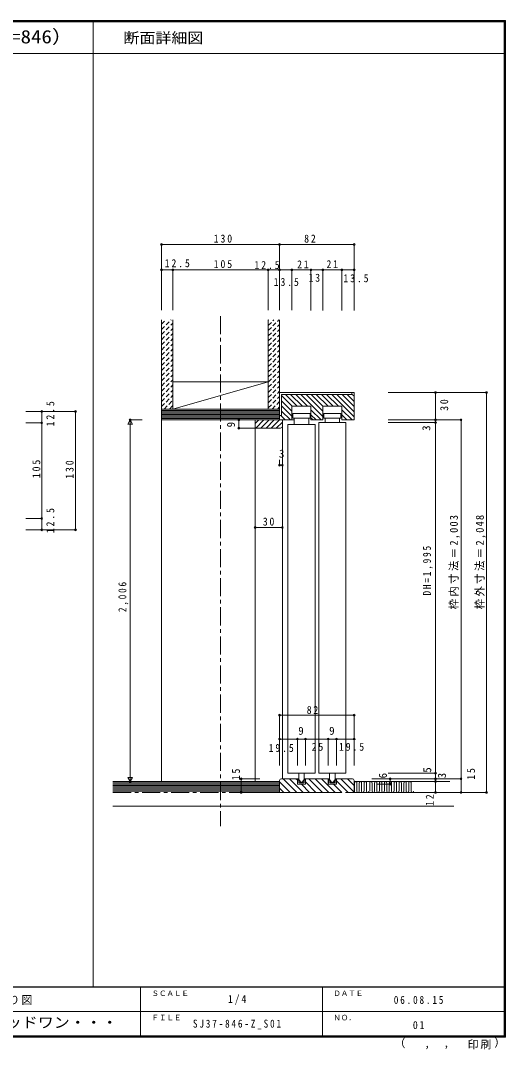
# Model space of a CAD drawing. Units: millimetres at full size, sheet at 1:4. Extents: x -800 to 760, y -574 to 557.
# Drawn here: x 227 to 760, y -574 to 557 of the extents above; entities that cross this region are included whole.
import ezdxf
from ezdxf.enums import TextEntityAlignment as Align

# ---------------------------------------------------------------- set-up
doc = ezdxf.new("R2010")
doc.units = ezdxf.units.MM
doc.header["$LTSCALE"] = 4
doc.header["$PDMODE"] = 32
doc.header["$PDSIZE"] = 2
doc.linetypes.add('CHAIN1', pattern=[8, 5, -1, 1, -1])
doc.linetypes.add('DASHED1', pattern=[1.8, 1.2, -0.6])
for name, color, linetype, lineweight in [('0-3_仕上', 7, 'Continuous', 9), ('0-A_文字', 3, 'Continuous', 9), ('0-B_寸法', 3, 'Continuous', 9), ('F-0_F-0ﾚｲﾔ', 6, 'Continuous', 9), ('F-1_F-1ﾚｲﾔ', 6, 'Continuous', 9)]:
    doc.layers.add(name, color=color, linetype=linetype, lineweight=lineweight)
doc.layers.add('F-A_F-Aﾚｲﾔ', color=7, linetype='Continuous')
doc.styles.add('ＭＳ ゴシック', font='')
doc.styles.get('ＭＳ ゴシック').set_extended_font_data('MS Gothic')

msp = doc.modelspace()

# ---------------------------------------------------------------- linework, layer by layer
at = {"layer": '0-3_仕上'}
for p, q in [((306.298, 556.667), (306.298, -505.333)), ((-800, 520.333), (760, 520.333))]:
    msp.add_line(p, q, dxfattribs=at)
at = {"layer": '0-A_文字'}
for p, q in [((381.567, 310.524), (511.567, 310.524)), ((381.567, 310.524), (381.567, 282.524)), ((511.567, 310.524), (511.567, 282.524)), ((511.567, 310.524), (593.567, 310.524)), ((593.567, 310.524), (593.567, 282.524)), ((381.567, 282.524), (394.067, 282.524)), ((381.567, 282.524), (381.567, 238.171)), ((394.067, 282.524), (394.067, 238.171)), ((394.067, 282.524), (499.067, 282.524)), ((499.067, 282.524), (499.067, 238.171)), ((499.067, 282.524), (511.567, 282.524)), ((511.567, 282.524), (511.567, 238.171)), ((511.567, 282.524), (525.067, 282.524)), ((525.067, 282.524), (525.067, 238.171)), ((525.067, 282.524), (546.067, 282.524)), ((546.067, 282.524), (546.067, 237.973)), ((546.067, 282.524), (559.067, 282.524)), ((559.067, 282.524), (559.067, 237.973)), ((559.067, 282.524), (580.067, 282.524)), ((580.067, 282.524), (580.067, 237.973)), ((580.067, 282.524), (593.567, 282.524)), ((593.567, 282.524), (593.567, 237.973)), ((683.119, 147.696), (683.119, -271.749)), ((249.785, 126.883), (232.238, 126.883)), ((249.785, 126.883), (249.785, 114.383)), ((286.989, 126.883), (249.785, 126.883)), ((286.989, -3.117), (286.989, 126.883)), ((249.785, 114.383), (232.238, 114.383)), ((347.198, 117.696), (347.198, -279.749)), ((347.198, 117.696), (360.405, 117.696)), ((683.119, 117.696), (631.12, 117.696)), ((683.119, 114.696), (631.12, 114.696)), ((711.119, 117.696), (683.119, 117.696)), ((511.567, 68.028), (511.567, 73.811)), ((514.567, 68.028), (511.567, 68.028)), ((514.567, 68.028), (514.567, 73.811)), ((484.567, -0.562), (484.567, 12.995)), ((514.567, -0.562), (514.567, 12.995)), ((286.989, -3.117), (249.785, -3.117)), ((514.567, -0.562), (484.567, -0.562)), ((511.567, -206.853), (511.567, -233.035)), ((511.567, -206.853), (593.567, -206.853)), ((593.567, -206.853), (593.567, -233.035)), ((511.567, -233.035), (540.067, -233.035)), ((511.567, -233.035), (511.567, -262.127)), ((531.067, -233.035), (531.067, -262.127)), ((540.067, -233.035), (540.067, -262.127)), ((540.067, -233.035), (593.567, -233.035)), ((565.067, -233.035), (565.067, -262.127)), ((574.067, -233.035), (574.067, -262.127)), ((593.567, -233.035), (593.567, -262.127)), ((683.119, -270.749), (631.12, -270.749)), ((347.198, -279.749), (360.405, -279.749))]:
    msp.add_line(p, q, dxfattribs=at)
at = {"layer": '0-A_文字', "color": 7}
for p, q in [((381.567, 227.666), (381.567, 117.696)), ((394.067, 227.666), (394.067, 129.696)), ((499.067, 227.666), (499.067, 129.696)), ((511.567, 117.696), (511.567, 227.666)), ((394.067, 159.696), (499.067, 159.696)), ((394.067, 129.696), (499.067, 159.696)), ((593.567, 147.696), (511.567, 147.696)), ((591.067, 145.696), (591.067, 147.696)), ((593.567, 117.696), (593.567, 147.696)), ((513.567, 145.696), (513.567, 122.696)), ((591.067, 145.696), (513.567, 145.696)), ((525.341, 132.696), (513.567, 144.47)), ((525.067, 127.313), (513.567, 138.813)), ((530.998, 132.696), (517.998, 145.696)), ((536.654, 132.696), (523.654, 145.696)), ((542.311, 132.696), (529.311, 145.696)), ((559.067, 121.598), (534.968, 145.696)), ((559.067, 127.255), (540.625, 145.696)), ((559.282, 132.696), (546.282, 145.696)), ((564.939, 132.696), (551.939, 145.696)), ((570.596, 132.696), (557.596, 145.696)), ((576.252, 132.696), (563.252, 145.696)), ((593.567, 121.039), (568.909, 145.696)), ((593.567, 126.696), (574.566, 145.696)), ((593.567, 132.353), (580.223, 145.696)), ((593.567, 138.009), (585.88, 145.696)), ((593.567, 143.666), (591.067, 146.166)), ((381.567, 129.696), (511.567, 129.696)), ((381.567, 128.196), (511.567, 128.196)), ((381.567, 126.696), (511.567, 126.696)), ((381.567, 125.196), (511.567, 125.196)), ((525.067, 121.657), (513.567, 133.157)), ((523.37, 117.696), (513.567, 127.5)), ((545.067, 124.696), (526.067, 124.696)), ((526.067, 119.696), (526.067, 124.696)), ((545.067, 119.696), (545.067, 124.696)), ((546.067, 117.696), (546.067, 132.696)), ((557.311, 117.696), (546.067, 128.941)), ((559.067, 117.696), (559.067, 132.696)), ((559.067, 132.696), (580.067, 132.696)), ((579.067, 124.696), (560.067, 124.696)), ((560.067, 119.696), (560.067, 124.696)), ((579.067, 119.696), (579.067, 124.696)), ((580.067, 117.696), (580.067, 132.696)), ((591.252, 117.696), (580.067, 128.882)), ((381.567, 123.696), (511.567, 123.696)), ((381.567, 122.196), (511.567, 122.196)), ((381.567, 120.696), (511.567, 120.696)), ((381.567, 119.196), (511.567, 119.196)), ((518.567, 117.696), (381.567, 117.696)), ((381.567, 117.696), (381.567, -279.749)), ((466.649, 117.696), (466.649, 108.696)), ((484.567, -279.749), (484.567, 117.696)), ((484.567, 113.646), (488.616, 117.696)), ((485.273, 108.696), (494.273, 117.696)), ((490.93, 108.696), (499.93, 117.696)), ((496.587, 108.696), (505.587, 117.696)), ((502.244, 108.696), (511.244, 117.696)), ((507.901, 108.696), (514.567, 115.362)), ((511.567, 122.696), (513.567, 122.696)), ((512.057, 117.696), (511.567, 118.186)), ((517.713, 117.696), (512.713, 122.696)), ((514.567, -276.749), (514.567, 117.696)), ((527.567, 117.696), (518.567, 117.696)), ((545.067, 119.696), (526.067, 119.696)), ((527.567, 119.696), (527.567, 112.696)), ((543.567, 119.696), (543.567, 112.696)), ((551.654, 117.696), (546.067, 123.284)), ((548.311, 117.696), (546.067, 119.941)), ((546.067, 117.696), (559.067, 117.696)), ((579.067, 119.696), (560.067, 119.696)), ((561.567, 119.696), (561.567, 114.696)), ((577.567, 119.696), (577.567, 114.696)), ((579.939, 117.696), (593.567, 117.696)), ((585.596, 117.696), (580.067, 123.225)), ((584.567, 114.696), (584.567, -270.749)), ((466.649, 108.696), (512.567, 108.696)), ((550.567, 112.696), (520.567, 112.696)), ((520.567, 112.696), (520.567, -270.749)), ((550.567, 112.696), (550.567, -270.749)), ((550.567, -270.749), (520.567, -270.749)), ((532.567, -270.749), (532.567, -277.649)), ((538.567, -270.749), (538.567, -277.649)), ((584.567, -270.749), (554.567, -270.749)), ((566.567, -270.749), (566.567, -277.649)), ((572.567, -270.749), (572.567, -277.649)), ((328.18, -279.749), (511.567, -279.749)), ((328.18, -281.249), (511.567, -281.249)), ((469.338, -291.749), (469.338, -276.749)), ((469.338, -276.749), (489.702, -276.749)), ((511.567, -278.749), (511.567, -291.749)), ((523.287, -291.749), (511.567, -280.029)), ((513.567, -276.749), (531.067, -276.749)), ((530.358, -291.749), (515.358, -276.749)), ((537.429, -291.749), (522.429, -276.749)), ((531.067, -278.316), (529.5, -276.749)), ((531.067, -276.749), (531.067, -282.749)), ((531.124, -281.249), (531.567, -281.249)), ((531.124, -281.249), (531.325, -282.759)), ((531.567, -276.749), (531.279, -276.749)), ((532.816, -278.249), (531.567, -276.749)), ((531.567, -278.389), (531.567, -281.249)), ((534.798, -280.328), (532.567, -277.649)), ((532.816, -278.249), (533.067, -278.249)), ((533.067, -278.249), (533.067, -281.249)), ((538.067, -281.249), (533.067, -281.249)), ((536.335, -280.328), (538.567, -277.649)), ((538.067, -278.249), (538.067, -281.249)), ((538.317, -278.249), (538.067, -278.249)), ((538.317, -278.249), (539.567, -276.749)), ((539.567, -276.749), (539.854, -276.749)), ((539.567, -278.389), (539.567, -281.249)), ((540.009, -281.249), (539.567, -281.249)), ((540.009, -281.249), (539.808, -282.759)), ((540.067, -276.749), (540.067, -282.749)), ((564.781, -276.749), (540.067, -276.749)), ((551.571, -291.749), (540.067, -280.245)), ((558.642, -291.749), (543.642, -276.749)), ((565.713, -291.749), (550.713, -276.749)), ((572.784, -291.749), (557.784, -276.749)), ((565.211, -277.105), (564.855, -276.749)), ((565.067, -276.749), (565.067, -282.749)), ((565.124, -281.249), (565.567, -281.249)), ((565.124, -281.249), (565.325, -282.759)), ((565.567, -276.749), (565.279, -276.749)), ((566.816, -278.249), (565.567, -276.749)), ((565.567, -278.389), (565.567, -281.249)), ((568.798, -280.328), (566.567, -277.649)), ((566.816, -278.249), (567.067, -278.249)), ((567.067, -278.249), (567.067, -281.249)), ((572.067, -281.249), (567.067, -281.249)), ((570.335, -280.328), (572.567, -277.649)), ((572.067, -278.249), (572.067, -281.249)), ((572.317, -278.249), (572.067, -278.249)), ((572.317, -278.249), (573.567, -276.749)), ((573.567, -276.749), (573.854, -276.749)), ((573.567, -278.389), (573.567, -281.249)), ((574.009, -281.249), (573.567, -281.249)), ((574.009, -281.249), (573.808, -282.759)), ((591.567, -276.749), (574.067, -276.749)), ((574.067, -276.749), (574.067, -282.749)), ((586.926, -291.749), (574.067, -278.889)), ((593.567, -291.318), (578.998, -276.749)), ((593.567, -284.247), (586.069, -276.749)), ((593.567, -278.749), (593.567, -291.749)), ((698.797, -279.749), (593.567, -279.749)), ((594.051, -281.183), (594.051, -290.436)), ((596.622, -281.183), (596.622, -290.436)), ((599.193, -281.183), (599.193, -290.436)), ((601.764, -281.183), (601.764, -290.436)), ((604.568, -281.183), (604.568, -290.436)), ((607.139, -281.183), (607.139, -290.436)), ((610.719, -281.183), (610.719, -290.436)), ((613.291, -281.183), (613.291, -290.436)), ((616.094, -281.183), (616.094, -290.436)), ((655.455, -276.749), (618.01, -276.749)), ((618.665, -281.183), (618.665, -290.436)), ((621.469, -281.183), (621.469, -290.436)), ((624.04, -281.183), (624.04, -290.436)), ((626.843, -281.183), (626.843, -290.436)), ((629.414, -281.183), (629.414, -290.436)), ((632.218, -281.183), (632.218, -290.436)), ((634.789, -281.183), (634.789, -290.436)), ((637.593, -281.183), (637.593, -290.436)), ((640.164, -281.183), (640.164, -290.436)), ((642.967, -281.183), (642.967, -290.436)), ((645.538, -281.183), (645.538, -290.436)), ((648.342, -281.183), (648.342, -290.436)), ((650.913, -281.183), (650.913, -290.436)), ((653.716, -281.183), (653.716, -290.436)), ((656.287, -281.183), (656.287, -290.436)), ((683.119, -276.749), (683.119, -279.749)), ((711.119, -276.749), (683.119, -276.749)), ((328.18, -282.749), (511.567, -282.749)), ((328.18, -284.249), (511.567, -284.249)), ((328.18, -285.749), (511.567, -285.749)), ((328.18, -287.249), (511.567, -287.249)), ((328.18, -288.749), (511.567, -288.749)), ((328.18, -290.249), (511.567, -290.249)), ((469.338, -291.749), (489.702, -291.749)), ((577.567, -291.749), (499.567, -291.749)), ((516.216, -291.749), (511.567, -287.1)), ((540.067, -282.749), (531.067, -282.749)), ((544.5, -291.749), (535.5, -282.749)), ((574.067, -282.749), (565.067, -282.749)), ((579.855, -291.749), (570.855, -282.749)), ((739.119, -291.749), (596.177, -291.749)), ((328.18, -306.749), (703.359, -306.749))]:
    msp.add_line(p, q, dxfattribs=at)
at = {"layer": '0-A_文字', "color": 7, "linetype": 'DASHED1'}
for p, q in [((381.567, 217.155), (392.078, 227.666)), ((381.567, 222.812), (386.421, 227.666)), ((499.067, 215.861), (510.872, 227.666)), ((499.067, 221.518), (505.215, 227.666)), ((499.067, 227.175), (499.558, 227.666)), ((381.567, 211.498), (394.067, 223.998)), ((381.567, 205.841), (394.067, 218.341)), ((499.067, 210.204), (511.567, 222.704)), ((499.067, 204.547), (511.567, 217.047)), ((381.567, 200.184), (394.067, 212.684)), ((381.567, 194.528), (394.067, 207.028)), ((499.067, 198.891), (511.567, 211.391)), ((499.067, 193.234), (511.567, 205.734)), ((381.567, 188.871), (394.067, 201.371)), ((381.567, 183.214), (394.067, 195.714)), ((499.067, 187.577), (511.567, 200.077)), ((499.067, 181.92), (511.567, 194.42)), ((381.567, 177.557), (394.067, 190.057)), ((381.567, 171.9), (394.067, 184.4)), ((499.067, 176.263), (511.567, 188.763)), ((499.067, 170.606), (511.567, 183.106)), ((381.567, 166.243), (394.067, 178.743)), ((381.567, 160.586), (394.067, 173.086)), ((499.067, 164.949), (511.567, 177.449)), ((499.067, 159.293), (511.567, 171.793)), ((381.567, 154.93), (394.067, 167.43)), ((381.567, 149.273), (394.067, 161.773)), ((499.067, 153.636), (511.567, 166.136)), ((499.067, 147.979), (511.567, 160.479)), ((381.567, 143.616), (394.067, 156.116)), ((381.567, 137.959), (394.067, 150.459)), ((499.067, 142.322), (511.567, 154.822)), ((499.067, 136.665), (511.567, 149.165)), ((381.567, 132.302), (394.067, 144.802)), ((384.617, 129.696), (394.067, 139.145)), ((499.067, 131.008), (511.567, 143.508)), ((503.411, 129.696), (511.567, 137.851)), ((390.274, 129.696), (394.067, 133.488)), ((509.068, 129.696), (511.567, 132.195))]:
    msp.add_line(p, q, dxfattribs=at)
at = {"layer": '0-A_文字', "color": 7, "linetype": 'CHAIN1'}
for p, q in [((446.567, 231.795), (446.567, -328.877)), ((328.18, -291.749), (703.359, -291.749))]:
    msp.add_line(p, q, dxfattribs=at)
at = {"layer": '0-A_文字'}
for points in [[(739.119, 147.696), (683.119, 147.696), (631.12, 147.696)], [(249.785, 114.383), (249.785, 9.383), (232.238, 9.383)], [(249.785, 9.383), (249.785, -3.117), (232.238, -3.117)]]:
    msp.add_lwpolyline(points, dxfattribs=at)
at = {"layer": '0-A_文字', "color": 7}
for points in [[(525.067, 117.696), (525.067, 132.696), (546.067, 132.696)], [(584.567, 114.696), (554.567, 114.696), (554.567, -270.749)], [(531.28, -277.486), (531.093, -277.261), (531.093, -276.901)], [(539.853, -277.486), (540.04, -277.261), (540.04, -276.901)], [(565.28, -277.486), (565.093, -277.261), (565.093, -276.901)], [(573.853, -277.486), (574.04, -277.261), (574.04, -276.901)]]:
    msp.add_lwpolyline(points, dxfattribs=at)
at = {"layer": '0-A_文字'}
for points in [[(344.6, 113.196), (349.796, 113.196), (347.198, 117.696)], [(349.796, -275.249), (344.6, -275.249), (347.198, -279.749)]]:
    msp.add_lwpolyline(points, close=True, dxfattribs=at)
at = {"layer": '0-A_文字', "color": 7}
for centre, radius, start, end in [((485.567, 109.696), 1, 180, 270), ((512.567, 110.696), 2, 270, 0), ((513.567, -278.749), 2, 90, 180), ((531.268, -276.927), 0.178, 86.49132, 171.54956), ((529.414, -278.575), 2.16, 4.95135, 30.27519), ((535.567, -279.688), 1, 219.79284, 320.20716), ((541.719, -278.575), 2.16, 149.72484, 175.04866), ((539.865, -276.927), 0.178, 8.45045, 93.5087), ((565.268, -276.927), 0.178, 86.49132, 171.54956), ((563.414, -278.575), 2.16, 4.95135, 30.27519), ((569.567, -279.688), 1, 219.79284, 320.20716), ((575.719, -278.575), 2.16, 149.72484, 175.04866), ((573.865, -276.927), 0.178, 8.45045, 93.5087), ((591.567, -278.749), 2, 0, 90), ((595.337, -281.056), 1.292, 354.36099, 185.63878), ((600.479, -281.056), 1.292, 354.36099, 185.63878), ((605.854, -281.056), 1.292, 354.36099, 185.63878), ((612.005, -281.056), 1.292, 354.36099, 185.63878), ((617.38, -281.056), 1.292, 354.36099, 185.63878), ((622.754, -281.056), 1.292, 354.36099, 185.63878), ((628.129, -281.056), 1.292, 354.36099, 185.63878), ((633.503, -281.056), 1.292, 354.36099, 185.63878), ((638.878, -281.056), 1.292, 354.36099, 185.63878), ((644.253, -281.056), 1.292, 354.36099, 185.63878), ((649.627, -281.056), 1.292, 354.36099, 185.63878), ((655.002, -281.056), 1.292, 354.36099, 185.63878), ((592.766, -290.427), 1.286, 308.5242, 359.60228), ((597.908, -290.427), 1.286, 180.39774, 359.60228), ((603.05, -290.427), 1.286, 180.39774, 359.60228), ((608.425, -290.427), 1.286, 180.39774, 359.60228), ((614.576, -290.427), 1.286, 180.39774, 359.60228), ((619.951, -290.427), 1.286, 180.39774, 359.60228), ((625.325, -290.427), 1.286, 180.39774, 359.60228), ((630.7, -290.427), 1.286, 180.39774, 359.60228), ((636.074, -290.427), 1.286, 180.39774, 359.60228), ((641.449, -290.427), 1.286, 180.39774, 359.60228), ((646.824, -290.427), 1.286, 180.39774, 359.60228), ((652.198, -290.427), 1.286, 180.39774, 359.60228), ((657.573, -290.427), 1.286, 180.39774, 359.60228)]:
    msp.add_arc(centre, radius, start, end, dxfattribs=at)
at = {"layer": '0-A_文字'}
for p in [(381.567, 310.524), (511.567, 310.524), (593.567, 310.524), (381.567, 282.524), (394.067, 282.524), (499.067, 282.524), (511.567, 282.524), (525.067, 282.524), (546.067, 282.524), (559.067, 282.524), (580.067, 282.524), (593.567, 282.524), (683.119, 147.696), (739.119, 147.696), (249.785, 126.883), (286.989, 126.883), (249.785, 114.383), (347.198, 117.696), (683.119, 117.696), (683.119, 114.696), (711.119, 117.696), (511.567, 68.028), (514.567, 68.028), (249.785, 9.383), (484.567, -0.562), (514.567, -0.562), (249.785, -3.117), (286.989, -3.117), (511.567, -206.853), (593.567, -206.853), (511.567, -233.035), (531.067, -233.035), (540.067, -233.035), (565.067, -233.035), (574.067, -233.035), (593.567, -233.035), (683.119, -270.749), (347.198, -279.749)]:
    msp.add_point(p, dxfattribs=at)
at = {"layer": '0-A_文字', "color": 7}
for p in [(466.649, 117.696), (466.649, 108.696), (469.338, -276.749), (683.119, -276.749), (711.119, -276.749), (469.338, -291.749), (683.119, -291.749), (711.119, -291.749), (739.119, -291.749)]:
    msp.add_point(p, dxfattribs=at)
at = {"layer": '0-B_寸法'}
for p, q in [((739.119, 147.696), (739.119, -291.749)), ((683.119, -276.749), (613.138, -276.749)), ((633.284, -276.749), (633.284, -282.749)), ((683.119, -271.749), (683.119, -276.749)), ((711.119, -276.749), (683.119, -276.749)), ((683.119, -279.749), (683.119, -291.749)), ((633.284, -282.749), (618.01, -282.749))]:
    msp.add_line(p, q, dxfattribs=at)
msp.add_lwpolyline([(711.119, 117.696), (711.119, -276.749), (711.119, -291.749)], dxfattribs=at)
for p in [(633.284, -276.749), (633.284, -282.749), (683.119, -279.749)]:
    msp.add_point(p, dxfattribs=at)
at = {"layer": 'F-0_F-0ﾚｲﾔ'}
for p, q in [((-800, 556.667), (760, 556.667)), ((-800, 556), (760, 556)), ((-800, 555.333), (760, 555.333)), ((758.667, 556.667), (758.667, -560.667)), ((759.333, 556.667), (759.333, -560.667)), ((760, 556.667), (760, -560.667))]:
    msp.add_line(p, q, dxfattribs=at)
at = {"layer": 'F-1_F-1ﾚｲﾔ'}
for p, q in [((760, -505.333), (-800, -505.333)), ((760, -506), (-800, -506)), ((358.666, -506), (358.666, -559.333)), ((558.667, -506), (558.667, -559.333)), ((-20, -532.667), (758.667, -532.667)), ((760, -559.333), (-800, -559.333)), ((760, -560), (-800, -560)), ((760, -560.667), (-800, -560.667))]:
    msp.add_line(p, q, dxfattribs=at)

# ---------------------------------------------------------------- texts
at = {"layer": '0-A_文字', "style": 'ＭＳ ゴシック', "width": 1.15}
msp.add_text('６尺モジュール（DW=846）', height=14.66, dxfattribs=at).set_placement((8.227, 527.204), align=Align.BOTTOM_LEFT)
at = {"layer": '0-A_文字', "color": 7, "style": 'ＭＳ ゴシック', "width": 1.1}
msp.add_text('断面詳細図', height=11.73, dxfattribs=at).set_placement((339.678, 528.201), align=Align.BOTTOM_LEFT)
at = {"layer": '0-A_文字', "color": 7, "style": 'ＭＳ ゴシック'}
for s, p in [('9', (465.01, 109.54)), ('3', (679.963, 105.647)), ('6', (632.136, -276.3)), ('5', (680.946, -270.116)), ('3', (697.124, -276.21))]:
    msp.add_text(s, height=8.798, rotation=90, dxfattribs=at).set_placement(p, align=Align.BOTTOM_LEFT)
for s, p in [('3', (510.815, 73.56)), ('9', (532.067, -231.035)), ('9', (566.067, -231.035))]:
    msp.add_text(s, height=8.798, dxfattribs=at).set_placement(p, align=Align.BOTTOM_LEFT)
at = {"layer": '0-A_文字', "color": 7, "char_height": 8.798, "attachment_point": 7, "style": 'ＭＳ ゴシック'}
for s, insert in [('\\T1.38;\\W0.9;130', (439.067, 312.524)), ('\\T1.36;\\W0.9;82', (538.567, 312.524)), ('\\T1.38;\\W0.9;12.5', (385.104, 285.442)), ('\\T1.38;\\W0.9;105', (439.067, 284.524)), ('\\T1.38;\\W0.9;12.5', (483.862, 283.435)), ('\\T1.36;\\W0.9;21', (530.796, 284.338)), ('\\T1.36;\\W0.9;21', (563.067, 284.524)), ('\\T1.38;\\W0.9;13.5', (505.035, 264.817)), ('\\T1.36;\\W0.9;13', (543.383, 269.474)), ('\\T1.38;\\W0.9;13.5', (581.732, 268.926)), ('\\T1.36;\\W0.9;30', (493.067, 1.438)), ('\\T1.36;\\W0.9;82', (541.365, -205.656)), ('\\T1.36;\\W0.9;25', (546.846, -246.085)), ('\\T1.38;\\W0.9;19.5', (576.893, -246.085)), ('\\T1.38;\\W0.9;19.5', (499.434, -247.384))]:
    msp.add_mtext(s, dxfattribs=dict(at, insert=insert))
at = {"layer": '0-A_文字', "color": 7, "char_height": 8.798, "attachment_point": 7, "rotation": 90, "style": 'ＭＳ ゴシック'}
for s, insert in [('\\T1.38;\\W0.9;12.5', (263.785, 110.633)), ('\\T1.36;\\W0.9;30', (697.119, 127.696)), ('\\T1.38;\\W0.9;105', (248.399, 53.672)), ('\\T1.38;\\W0.9;130', (285.013, 53.006)), ('\\T1.38;\\W0.9;12.5', (263.785, -6.867)), ('\\T1.23;\\W0.95;枠内寸法＝2,003', (709.867, -90.559)), ('\\T1.23;\\W0.95;枠外寸法＝2,048', (738.469, -90.454)), ('\\T1.39;\\W0.85;DH=1,995', (680.253, -75.304)), ('\\T1.38;\\W0.85;2,006', (345.198, -93.527)), ('\\T1.36;\\W0.9;15', (468.004, -278.347)), ('\\T1.36;\\W0.9;15', (726.588, -277.771)), ('\\T1.36;\\W0.9;12', (681.053, -306.59))]:
    msp.add_mtext(s, dxfattribs=dict(at, insert=insert))
at = {"layer": 'F-A_F-Aﾚｲﾔ', "style": 'ＭＳ ゴシック'}
for s, height, p in [('ＳＣＡＬＥ', 5.865, (370.666, -517.334)), ('ＤＡＴＥ', 5.865, (570.667, -517.334)), ('ＦＩＬＥ', 5.865, (370.666, -544)), ('ＮＯ．', 5.865, (570.667, -544.001)), ('（', 8.798, (637.871, -574.442)), ('）', 8.798, (747.787, -573.884)), (',', 8.798, (670.837, -574.442)), (',', 8.798, (692.026, -574.07))]:
    msp.add_text(s, height=height, dxfattribs=at).set_placement(p, align=Align.BOTTOM_LEFT)
at = {"layer": 'F-A_F-Aﾚｲﾔ', "style": 'ＭＳ ゴシック', "width": 1.1}
msp.add_text('ウッドワン・・・', height=11.73, dxfattribs=at).set_placement((192.666, -554), align=Align.BOTTOM_LEFT)
at = {"layer": 'F-A_F-Aﾚｲﾔ', "char_height": 8.798, "attachment_point": 7, "style": 'ＭＳ ゴシック'}
for s, insert in [('\\T1.17;建具納まり図', (157.389, -525.333)), ('\\T1.38;\\W0.9;1/4', (454.667, -525.334)), ('\\T1.39;\\W0.85;06.08.15', (637.167, -524.334)), ('\\T1.39;\\W0.85;SJ37-846-Z_S01', (416.167, -552)), ('\\T1.36;\\W0.9;01', (658.167, -552.001)), ('\\T1.17;印刷', (718.42, -574.256))]:
    msp.add_mtext(s, dxfattribs=dict(at, insert=insert))

doc.saveas('drawing.dxf')
